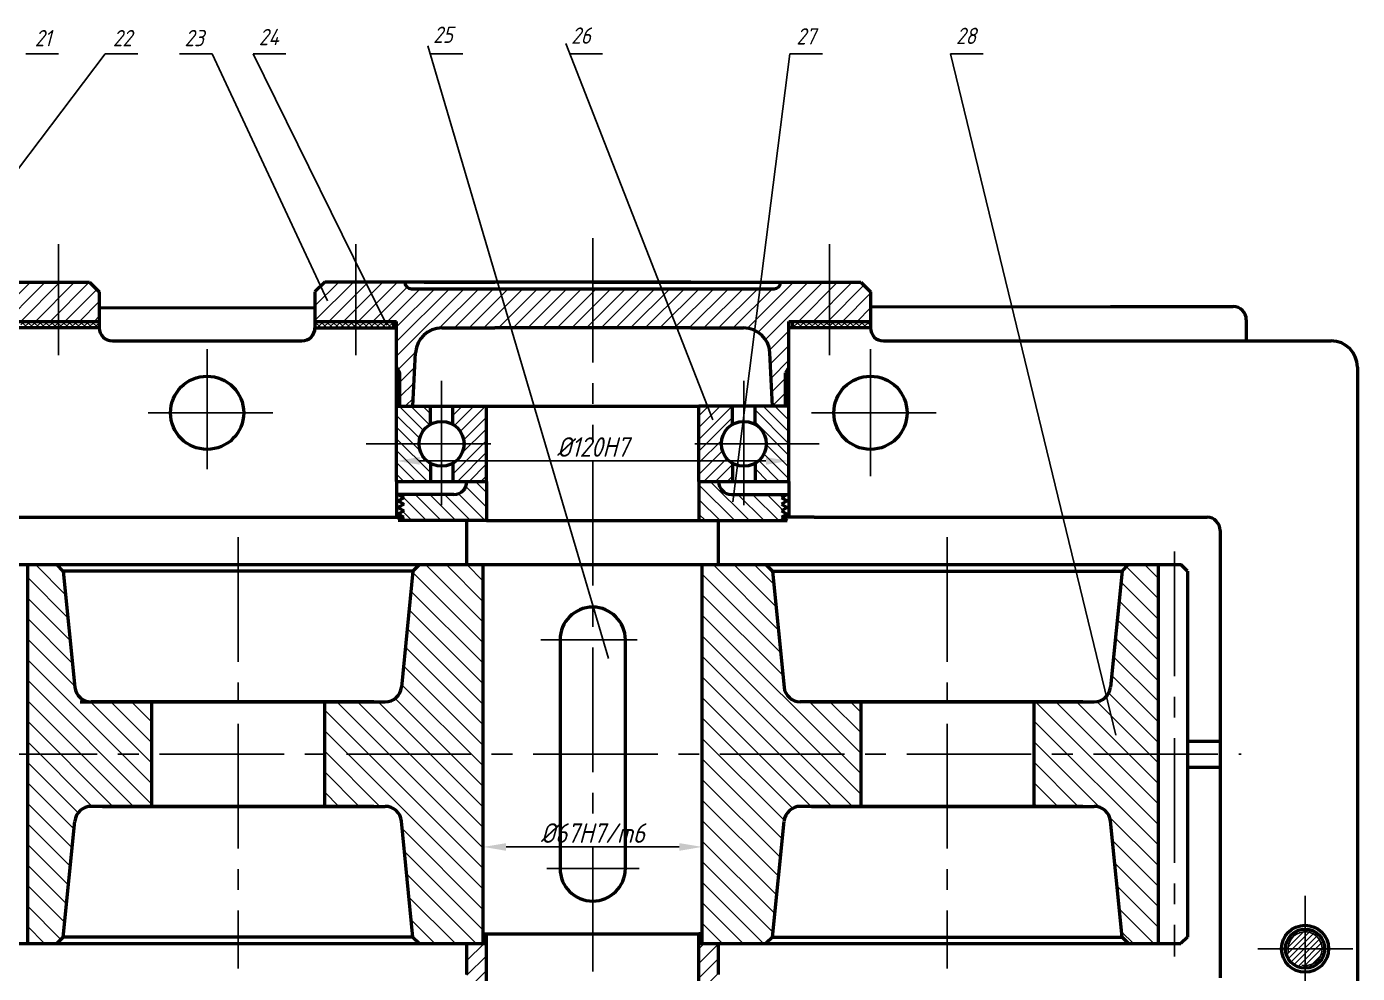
# Model space of a CAD drawing. Header units: millimetres. Extents: x 193 to 2720, y 325 to 2799.
# Drawn here: x 2090.3 to 2293.9, y 604.4 to 749.3 of the extents above; entities that cross this region are included whole.
import ezdxf

# ---------------------------------------------------------------- set-up
doc = ezdxf.new("R2010")
doc.units = ezdxf.units.MM
doc.linetypes.add('CENTER2', pattern=[28.575, 19.05, -3.175, 3.175, -3.175])
for name, color, linetype in [('标注', 191, 'Continuous'), ('点划线', 151, 'CENTER2'), ('细实线', 7, 'Continuous')]:
    doc.layers.add(name, color=color, linetype=linetype)
doc.layers.add('粗实线', color=7, linetype='Continuous', lineweight=50)
doc.styles.get("Standard").update_dxf_attribs({"font": 'gbeitc.shx', "bigfont": 'gbcbig.shx'})
doc.dimstyles.new('副本 ISO-25_处理缩放', dxfattribs={"dimtxt": 3, "dimasz": 3.5, "dimexe": 1.25, "dimexo": 0.625, "dimtad": 1, "dimtoh": 1, "dimlfac": 2, "dimtxsty": 'Standard', "dimcen": 2.5, "dimadec": 0, "dimazin": 0, "dimtfac": 1, "dimtmove": 0, "dimatfit": 3, "dimfxl": 1, "dimarcsym": 0})
pattern_1 = [(45, (1850.3625, 323.762), (-1.122532, 1.122532), [])]
pattern_2 = [(45, (1850.3625, 290.43274), (-0.4490128, 0.4490128), []), (135, (1850.3625, 290.43274), (-0.4490128, -0.4490128), [])]
pattern_3 = [(45, (1850.3625, 260.745), (-0.8980256, 0.8980256), [])]
pattern_4 = [(135, (1850.3625, 260.745), (-0.8980256, -0.8980256), [])]

# ---------------------------------------------------------------- blocks, each defined once
blk = doc.blocks.new('*D39')
at = {"layer": 'Defpoints', "color": 0, "transparency": 16777216}
for p in [(2146.9, 682.85), (2206.9, 682.85), (2206.9, 682.85)]:
    blk.add_point(p, dxfattribs=at)
at = {"layer": '标注', "color": 0, "lineweight": -2, "transparency": 16777216}
for p, q in [((2146.9, 683.48), (2146.9, 684.1)), ((2150.4, 682.85), (2203.4, 682.85)), ((2206.9, 683.48), (2206.9, 684.1))]:
    blk.add_line(p, q, dxfattribs=at)
at = {"layer": '标注', "color": 0, "transparency": 16777216}
for points in [[(2150.4, 683.44), (2150.4, 682.27), (2146.9, 682.85)], [(2203.4, 683.44), (2203.4, 682.27), (2206.9, 682.85)]]:
    blk.add_solid(points, dxfattribs=at)
at = {"layer": '标注', "color": 0, "transparency": 16777216, "insert": (2176.9, 684.98), "char_height": 3, "attachment_point": 5}
blk.add_mtext('%%C120H7', dxfattribs=at)
blk = doc.blocks.new('*D40')
at = {"layer": 'Defpoints', "color": 0, "transparency": 16777216}
for p in [(2160.15, 623.76), (2193.65, 623.76), (2193.65, 623.76)]:
    blk.add_point(p, dxfattribs=at)
at = {"layer": '标注', "color": 0, "lineweight": -2, "transparency": 16777216}
for p, q in [((2160.15, 624.38), (2160.15, 625.01)), ((2163.65, 623.76), (2190.15, 623.76)), ((2193.65, 624.38), (2193.65, 625.01))]:
    blk.add_line(p, q, dxfattribs=at)
at = {"layer": '标注', "color": 0, "transparency": 16777216}
for points in [[(2163.65, 624.34), (2163.65, 623.17), (2160.15, 623.76)], [(2190.15, 624.34), (2190.15, 623.17), (2193.65, 623.76)]]:
    blk.add_solid(points, dxfattribs=at)
at = {"layer": '标注', "color": 0, "transparency": 16777216, "insert": (2176.9, 625.88), "char_height": 3, "attachment_point": 5}
blk.add_mtext('%%C67H7/m6', dxfattribs=at)
blk = doc.blocks.new('*D44')
at = {"layer": 'Defpoints', "color": 0, "transparency": 16777216}
for p in [(1965.91, 637.97), (1954.56, 503.72), (2165.2, 503.72)]:
    blk.add_point(p, dxfattribs=at)
at = {"layer": '标注', "color": 0, "lineweight": -2, "transparency": 16777216}
for p, q in [((1965.28, 637.97), (1953.31, 637.97)), ((1954.56, 634.47), (1954.56, 507.22)), ((2164.57, 503.72), (1953.31, 503.72))]:
    blk.add_line(p, q, dxfattribs=at)
at = {"layer": '标注', "color": 0, "transparency": 16777216}
for points in [[(1953.98, 634.47), (1955.15, 634.47), (1954.56, 637.97)], [(1953.98, 507.22), (1955.15, 507.22), (1954.56, 503.72)]]:
    blk.add_solid(points, dxfattribs=at)
at = {"layer": '标注', "color": 0, "transparency": 16777216, "insert": (1952.25, 570.84), "char_height": 3, "attachment_point": 5, "rotation": 90}
blk.add_mtext('268,5', dxfattribs=at)
blk = doc.blocks.new('*D68')
at = {"layer": 'Defpoints', "color": 0, "transparency": 16777216}
for p in [(1996.9, 636.21), (2272.9, 603.72), (2272.9, 491.69)]:
    blk.add_point(p, dxfattribs=at)
at = {"layer": '标注', "color": 0, "lineweight": -2, "transparency": 16777216}
for p, q in [((1996.9, 635.59), (1996.9, 490.44)), ((2272.9, 603.09), (2272.9, 490.44)), ((2000.4, 491.69), (2269.4, 491.69))]:
    blk.add_line(p, q, dxfattribs=at)
at = {"layer": '标注', "color": 0, "transparency": 16777216}
for points in [[(2000.4, 492.28), (2000.4, 491.11), (1996.9, 491.69)], [(2269.4, 492.28), (2269.4, 491.11), (2272.9, 491.69)]]:
    blk.add_solid(points, dxfattribs=at)
at = {"layer": '标注', "color": 0, "transparency": 16777216, "insert": (2134.9, 493.82), "char_height": 3, "attachment_point": 5}
blk.add_mtext('552', dxfattribs=at)

msp = doc.modelspace()

# ---------------------------------------------------------------- hatches: boundary and pattern name
at = {"layer": '细实线', "transparency": 33554687}
h = msp.add_hatch(dxfattribs=at)
h.set_pattern_fill('ANSI31', color=256, scale=0.5)
h.set_pattern_definition(pattern_1)
h.paths.add_polyline_path([(2022.6489, 707.6929), (2022.0321, 710.2199), (2017.8989, 710.2199), (2016.3989, 708.7199), (2016.3989, 704.2199), (2022.6489, 704.2199)])
h.paths.add_polyline_path([(2035.0595, 709.2199), (2031.1489, 709.2199, -0.41421356), (2030.1489, 710.2199), (2022.6489, 710.2199), (2022.6489, 707.6929), (2023.4967, 704.2199), (2028.8989, 704.2199), (2028.8989, 697.2199), (2029.3989, 696.3538), (2029.3989, 694.2199), (2031.3989, 694.2199), (2031.9387, 699.6179, -0.38531359), (2035.9189, 703.2199), (2036.5378, 703.2199)])
h.paths.add_polyline_path([(2022.6489, 707.6929), (2022.6489, 704.2199), (2023.4967, 704.2199)], flags=17)
h.paths.add_polyline_path([(2044.1489, 707.4699), (2047.8989, 707.9331), (2047.8989, 709.2199), (2043.8989, 709.2199), (2035.0595, 709.2199), (2036.5378, 703.2199), (2040.7539, 703.2199), (2043.8989, 703.2199), (2047.8989, 703.2199), (2047.8989, 704.5065), (2044.1336, 704.9699)])
h.paths.add_polyline_path([(2072.3104, 709.2199), (2069.8989, 709.2199), (2069.8989, 707.9331), (2071.931, 707.6821)], flags=17)
h.paths.add_polyline_path([(2095.1489, 710.2199), (2087.6489, 710.2199, -0.41421356), (2086.6489, 709.2199), (2073.8989, 709.2199), (2072.3104, 709.2199), (2071.931, 707.6821), (2073.6489, 707.4699), (2073.6643, 704.9699), (2069.8989, 704.5065), (2069.8989, 703.2199), (2077.0439, 703.2199), (2081.879, 703.2199, -0.38531359), (2085.8591, 699.6179), (2086.3989, 694.2199), (2088.3989, 694.2199), (2088.3989, 696.3538), (2088.8989, 697.2199), (2088.8989, 704.2199), (2095.1489, 704.2199)])
h.paths.add_polyline_path([(2101.3989, 708.7199), (2099.8989, 710.2199), (2095.1489, 710.2199), (2095.1489, 704.2199), (2101.3989, 704.2199)])
h = msp.add_hatch(dxfattribs=at)
h.set_pattern_fill('ANSI31', color=256, scale=0.5)
h.set_pattern_definition(pattern_1)
h.paths.add_polyline_path([(2137.4824, 710.2199), (2135.8989, 710.2199), (2134.3989, 708.7199), (2134.3989, 704.2199), (2139.7067, 704.2199)])
h.paths.add_polyline_path([(2140.6489, 710.2199), (2137.4824, 710.2199), (2139.7067, 704.2199), (2140.6489, 704.2199)])
h.paths.add_polyline_path([(2162.6274, 709.2199), (2161.8989, 709.2199), (2149.1489, 709.2199, -0.41421356), (2148.1489, 710.2199), (2140.6489, 710.2199), (2140.6489, 704.2199), (2146.8989, 704.2199), (2146.8989, 697.2199), (2147.3989, 696.3538), (2147.3989, 691.2199), (2149.3989, 691.2199), (2149.8089, 699.4196, -0.39965564), (2153.8039, 703.2199), (2161.8989, 703.2199), (2164.399, 703.2199)])
h.paths.add_polyline_path([(2176.8989, 709.2199), (2162.6274, 709.2199), (2164.399, 703.2199), (2176.8989, 703.2199)])
h.paths.add_polyline_path([(2187.4262, 709.2199), (2176.8989, 709.2199), (2176.8989, 703.2199), (2189.7671, 703.2199)])
h.paths.add_polyline_path([(2202.4759, 709.2199), (2191.8989, 709.2199), (2187.4262, 709.2199), (2189.7671, 703.2199), (2191.8989, 703.2199), (2199.9939, 703.2199, -0.1083858), (2201.6682, 702.8526)])
h.paths.add_polyline_path([(2213.1489, 710.2199), (2205.6489, 710.2199, -0.41421356), (2204.6489, 709.2199), (2202.4759, 709.2199), (2201.6682, 702.8526, -0.27917675), (2203.9889, 699.4196), (2204.3989, 691.2199), (2206.3989, 691.2199), (2206.3989, 696.3538), (2206.8989, 697.2199), (2206.8989, 704.2199), (2213.1489, 704.2199)])
h.paths.add_polyline_path([(2219.3989, 708.7199), (2217.8989, 710.2199), (2213.1489, 710.2199), (2213.1489, 704.2199), (2219.3989, 704.2199)])
h = msp.add_hatch(dxfattribs=at)
h.set_pattern_fill('ANSI37', color=256, scale=0.2)
h.set_pattern_definition(pattern_2)
h.paths.add_polyline_path([(2095.1489, 704.2199), (2101.3989, 704.2199), (2101.3989, 703.2199), (2095.1489, 703.2199)])
h.paths.add_polyline_path([(2089.3989, 704.2199), (2095.1489, 704.2199), (2095.1489, 703.2199), (2089.3989, 703.2199)])
h = msp.add_hatch(dxfattribs=at)
h.set_pattern_fill('ANSI37', color=256, scale=0.2)
h.set_pattern_definition(pattern_2)
h.paths.add_polyline_path([(2146.3989, 704.2199), (2140.6489, 704.2199), (2140.6489, 703.2199), (2146.3989, 703.2199)])
h.paths.add_polyline_path([(2140.6489, 704.2199), (2134.3989, 704.2199), (2134.3989, 703.2199), (2140.6489, 703.2199)])
h = msp.add_hatch(dxfattribs=at)
h.set_pattern_fill('ANSI37', color=256, scale=0.2)
h.set_pattern_definition(pattern_2)
h.paths.add_polyline_path([(2213.1489, 704.2199), (2207.3989, 704.2199), (2207.3989, 703.2199), (2213.1489, 703.2199)])
h.paths.add_polyline_path([(2219.3989, 704.2199), (2213.1489, 704.2199), (2213.1489, 703.2199), (2219.3989, 703.2199)])
h = msp.add_hatch(dxfattribs=at)
h.set_pattern_fill('ANSI31', color=256, scale=0.4, angle=90)
h.set_pattern_definition(pattern_4)
h.paths.add_polyline_path([(2152.0552, 691.2199), (2146.8989, 691.2199), (2146.8989, 685.4699), (2150.3364, 685.4699, -0.26794919), (2152.0552, 688.4468)])
h.paths.add_polyline_path([(2150.3364, 685.4699), (2146.8989, 685.4699), (2146.8989, 679.7199), (2152.0552, 679.7199), (2152.0552, 682.4929, -0.26794919)])
h = msp.add_hatch(dxfattribs=at)
h.set_pattern_fill('ANSI31', color=256, scale=0.4)
h.set_pattern_definition(pattern_3)
h.paths.add_polyline_path([(2160.6489, 691.2199), (2155.4927, 691.2199), (2155.4927, 688.4468, -0.26794919), (2157.2114, 685.4699), (2160.6489, 685.4699)])
h.paths.add_polyline_path([(2160.6489, 685.4699), (2157.2114, 685.4699, -0.26794919), (2155.4927, 682.4929), (2155.4927, 679.7199), (2160.6489, 679.7199)])
h = msp.add_hatch(dxfattribs=at)
h.set_pattern_fill('ANSI31', color=256, scale=0.4)
h.set_pattern_definition(pattern_3)
h.paths.add_polyline_path([(2198.3052, 688.4468), (2198.3052, 691.2199), (2193.1489, 691.2199), (2193.1489, 685.4699), (2196.5864, 685.4699, -0.26794919)])
h.paths.add_polyline_path([(2196.5864, 685.4699), (2193.1489, 685.4699), (2193.1489, 679.7199), (2198.3052, 679.7199), (2198.3052, 682.4929, -0.26794919)])
h = msp.add_hatch(dxfattribs=at)
h.set_pattern_fill('ANSI31', color=256, scale=0.4, angle=90)
h.set_pattern_definition(pattern_4)
h.paths.add_polyline_path([(2206.8989, 691.2199), (2201.7427, 691.2199), (2201.7427, 688.4468, -0.26794919), (2203.4614, 685.4699), (2206.8989, 685.4699)])
h.paths.add_polyline_path([(2206.8989, 685.4699), (2203.4614, 685.4699, -0.26794919), (2201.7427, 682.4929), (2201.7427, 679.7199), (2206.8989, 679.7199)])
h = msp.add_hatch(dxfattribs=at)
h.set_pattern_fill('ANSI31', color=256, scale=0.4, angle=90)
h.set_pattern_definition(pattern_4)
h.paths.add_polyline_path([(1983.8989, 685.1503), (1983.8989, 683.7199), (1985.3294, 683.7199, 0.41421356)])
h.paths.add_polyline_path([(1983.8989, 685.1503, 0.41421356), (1982.4685, 683.7199), (1983.8989, 683.7199)])
h.paths.add_polyline_path([(1983.8989, 683.7199), (1982.4685, 683.7199, 0.41421356), (1983.8989, 682.2894)])
h.paths.add_polyline_path([(1985.3294, 683.7199), (1983.8989, 683.7199), (1983.8989, 682.2894, 0.41421356)])
h.paths.add_polyline_path([(2248.9626, 587.1503, 0.41421356), (2247.5321, 585.7199), (2248.9626, 585.7199)])
h.paths.add_polyline_path([(2248.9626, 587.1503), (2248.9626, 585.7199), (2250.393, 585.7199, 0.41421356)])
h.paths.add_polyline_path([(2250.393, 585.7199), (2248.9626, 585.7199), (2248.9626, 584.2894, 0.41421356)])
h.paths.add_polyline_path([(2248.9626, 585.7199), (2247.5321, 585.7199, 0.41421356), (2248.9626, 584.2894)])
h = msp.add_hatch(dxfattribs=at)
h.set_pattern_fill('ANSI31', color=256, scale=0.5, angle=90)
h.set_pattern_definition([(135, (1850.3625, 323.762), (-1.122532, -1.122532), [])])
h.paths.add_polyline_path([(2155.6489, 677.7199), (2147.1489, 677.7199), (2148.015, 677.2199), (2147.1489, 676.7199), (2148.015, 676.2199), (2147.1489, 675.7199), (2148.015, 675.2199), (2147.1489, 674.7199), (2148.015, 674.2199), (2147.1489, 673.7199), (2160.6489, 673.7199), (2160.6489, 679.7199), (2157.6489, 679.7199, -0.41421356)])
h.paths.add_polyline_path([(2206.6489, 673.7199), (2205.7829, 674.2199), (2206.6489, 674.7199), (2205.7829, 675.2199), (2206.6489, 675.7199), (2205.7829, 676.2199), (2206.6489, 676.7199), (2205.7829, 677.2199), (2206.6489, 677.7199), (2198.1489, 677.7199, -0.41421356), (2196.1489, 679.7199), (2193.1489, 679.7199), (2193.1489, 673.7199)])
h = msp.add_hatch(dxfattribs=at)
h.set_pattern_fill('ANSI31', color=256, scale=0.7, angle=90)
h.set_pattern_definition([(135, (1850.3625, 260.745), (-1.571545, -1.571545), [])])
h.paths.add_polyline_path([(2109.3989, 645.9699), (2100.1614, 645.9699, -0.38531359), (2097.6738, 648.2211), (2095.8989, 665.9699), (2094.8989, 666.9699), (2090.3989, 666.9699), (2090.3989, 637.9699), (2109.3989, 637.9699)])
h.paths.add_polyline_path([(2109.3989, 637.9699), (2090.3989, 637.9699), (2090.3989, 608.9699), (2094.8989, 608.9699), (2095.8989, 609.9699), (2097.6738, 627.7186, -0.38531359), (2100.1614, 629.9699), (2100.6757, 629.9699), (2109.3989, 629.9699)])
h.paths.add_polyline_path([(2160.1489, 637.9699), (2135.8989, 637.9699), (2135.8989, 629.9699), (2143.3989, 629.9699), (2144.6222, 629.9699), (2145.1365, 629.9699, -0.38531359), (2147.6241, 627.7186), (2149.3989, 609.9699), (2150.3989, 608.9699), (2160.1489, 608.9699), (2160.1489, 610.4699)])
h.paths.add_polyline_path([(2160.1489, 666.9699), (2150.3989, 666.9699), (2149.3989, 665.9699), (2147.6241, 648.2211, -0.38531359), (2145.1365, 645.9699), (2144.6222, 645.9699), (2135.8989, 645.9699), (2135.8989, 637.9699), (2160.1489, 637.9699)])
h.paths.add_polyline_path([(2206.1738, 648.2211), (2204.3989, 665.9699), (2203.3989, 666.9699), (2193.6489, 666.9699), (2193.6489, 637.9699), (2217.8989, 637.9699), (2217.8989, 645.9699), (2210.3989, 645.9699), (2209.1757, 645.9699), (2208.6614, 645.9699, -0.38531359)])
h.paths.add_polyline_path([(2217.8989, 637.9699), (2193.6489, 637.9699), (2193.6489, 610.4699), (2193.6489, 608.9699), (2203.3989, 608.9699), (2204.3989, 609.9699), (2206.1738, 627.7186, -0.38531359), (2208.6614, 629.9699), (2209.1757, 629.9699), (2217.8989, 629.9699)])
h.paths.add_polyline_path([(2263.3989, 666.9699), (2258.8989, 666.9699), (2257.8989, 665.9699), (2256.1241, 648.2211, -0.38531359), (2253.6365, 645.9699), (2253.1222, 645.9699), (2244.3989, 645.9699), (2244.3989, 637.9699), (2263.3989, 637.9699)])
h.paths.add_polyline_path([(2263.3989, 637.9699), (2244.3989, 637.9699), (2244.3989, 629.9699), (2253.6365, 629.9699, -0.38531359), (2256.1241, 627.7186), (2257.8989, 609.9699), (2258.8989, 608.9699), (2263.3989, 608.9699)])
h = msp.add_hatch(dxfattribs=at)
h.set_pattern_fill('ANSI31', color=256, scale=0.2)
h.set_pattern_definition([(45, (1850.3625, 290.43274), (-0.4490128, 0.4490128), [])])
h.paths.add_polyline_path([(2285.8989, 611.1779, 0.41421356), (2282.8989, 608.1779), (2283.3049, 608.1779, -0.41421356), (2285.8989, 610.7719)])
h.paths.add_polyline_path([(2285.8989, 610.7719, 0.41421356), (2283.3049, 608.1779), (2285.8989, 608.1779)], flags=17)
h.paths.add_polyline_path([(2285.8989, 610.7719), (2285.8989, 608.1779), (2288.4929, 608.1779, 0.41421356)], flags=17)
h.paths.add_polyline_path([(2285.8989, 611.1779), (2285.8989, 610.7719, -0.41421356), (2288.4929, 608.1779), (2288.8989, 608.1779, 0.41421356)])
h.paths.add_polyline_path([(2288.8989, 608.1779), (2288.4929, 608.1779, -0.41421356), (2285.8989, 605.5839), (2285.8989, 605.1779, 0.41421356)])
h.paths.add_polyline_path([(2288.4929, 608.1779), (2285.8989, 608.1779), (2285.8989, 605.5839, 0.41421356)], flags=17)
h.paths.add_polyline_path([(2285.8989, 608.1779), (2283.3049, 608.1779), (2282.8989, 608.1779, 0.41421356), (2285.8989, 605.1779), (2285.8989, 605.5839)])
h = msp.add_hatch(dxfattribs=at)
h.set_pattern_fill('ANSI31', color=256, scale=0.5)
h.set_pattern_definition(pattern_1)
h.paths.add_polyline_path([(2157.6489, 596.2199), (2160.6489, 596.2199), (2160.6489, 608.9699), (2160.1489, 608.9699), (2157.6489, 608.9699), (2157.6489, 604.2199, -0.41421356), (2155.6489, 602.2199), (2147.1489, 602.2199), (2148.015, 601.7199), (2147.1489, 601.2199), (2148.015, 600.7199), (2147.1489, 600.2199), (2148.015, 599.7199), (2147.1489, 599.2199), (2148.015, 598.7199), (2147.1489, 598.2199), (2155.6489, 598.2199, -0.41421356)])
h.paths.add_polyline_path([(2193.1489, 596.2199), (2196.1489, 596.2199, -0.41421356), (2198.1489, 598.2199), (2206.6489, 598.2199), (2205.7829, 598.7199), (2206.6489, 599.2199), (2205.7829, 599.7199), (2206.6489, 600.2199), (2205.7829, 600.7199), (2206.6489, 601.2199), (2205.7829, 601.7199), (2206.6489, 602.2199), (2198.1489, 602.2199, -0.41421356), (2196.1489, 604.2199), (2196.1489, 608.9699), (2193.1489, 608.9699)])

# ---------------------------------------------------------------- linework, layer by layer
at = {"layer": '标注'}
for p, q in [((2179.3371, 652.6285), (2151.6571, 746.3734)), ((2195.2553, 689.1531), (2172.7781, 746.7643)), ((2072.6339, 705.9451), (2102.3074, 745.1833)), ((2090.1662, 745.1833), (2095.1662, 745.1833)), ((2102.3074, 745.1833), (2107.3074, 745.1833)), ((2113.673, 745.1833), (2118.673, 745.1833)), ((2118.673, 745.1833), (2136.3073, 707.3693)), ((2124.946, 745.1833), (2129.946, 745.1833)), ((2124.946, 745.1833), (2145.409, 703.6507)), ((2152.0085, 745.1833), (2157.0085, 745.1833)), ((2173.3949, 745.1833), (2178.3949, 745.1833)), ((2198.3335, 676.5657), (2207.0381, 745.1833)), ((2207.0381, 745.1833), (2212.0381, 745.1833)), ((2256.9215, 640.8712), (2231.6602, 745.1833)), ((2231.6602, 745.1833), (2236.6602, 745.1833))]:
    msp.add_line(p, q, dxfattribs=at)
at = {"layer": '点划线'}
for p, q in [((2176.8989, 716.9763), (2176.8989, 686.0192)), ((2095.1489, 716.0113), (2095.1489, 699.0229)), ((2140.6489, 716.0113), (2140.6489, 699.0229)), ((2213.1489, 716.0113), (2213.1489, 699.0229)), ((2117.8989, 699.9608), (2117.8989, 681.5864)), ((2219.3989, 699.9608), (2219.3989, 681.5864)), ((2219.3989, 699.1614), (2219.3989, 680.5373)), ((2153.7739, 695.1213), (2153.7739, 675.3157)), ((2200.0239, 695.1213), (2200.0239, 675.3157)), ((2127.9438, 690.2199), (2106.686, 690.2199)), ((2229.4438, 690.2199), (2208.186, 690.2199)), ((2142.2378, 685.4699), (2162.6547, 685.4699)), ((2211.5601, 685.4699), (2191.1431, 685.4699)), ((2176.8989, 682.8521), (2176.8989, 627.4184)), ((2122.6489, 671.1678), (2122.6489, 605.1333)), ((2231.1489, 671.1678), (2231.1489, 605.1333)), ((2265.8989, 668.9699), (2265.8989, 606.9699)), ((2183.6856, 655.4699), (2168.9534, 655.4699)), ((2217.8989, 629.9699), (2217.8989, 645.9699)), ((2053.4619, 637.9699), (2110.6384, 637.9699)), ((2110.6384, 637.9699), (2276.1071, 637.9699)), ((2176.8989, 623.7554), (2176.8989, 595.4984)), ((2183.9968, 620.4699), (2169.8691, 620.4699)), ((2285.8989, 616.2559), (2285.8989, 599.2646)), ((2278.6696, 608.1779), (2293.1889, 608.1779))]:
    msp.add_line(p, q, dxfattribs=at)
at = {"layer": '粗实线'}
for p, q in [((2069.3989, 710.2199), (2099.8989, 710.2199)), ((2073.8989, 710.2199), (2099.8989, 710.2199)), ((2099.8989, 710.2199), (2101.3989, 708.7199)), ((2101.3989, 708.7199), (2101.3989, 704.2199)), ((2135.8989, 710.2199), (2134.3989, 708.7199)), ((2134.3989, 708.7199), (2134.3989, 704.2199)), ((2176.8989, 710.2199), (2135.8989, 710.2199)), ((2149.1489, 709.2199), (2161.8989, 709.2199)), ((2151.1269, 710.2199), (2161.8989, 710.2199)), ((2191.8989, 710.2199), (2161.8989, 710.2199)), ((2161.8989, 709.2199), (2191.8989, 709.2199)), ((2176.8989, 710.2199), (2217.8989, 710.2199)), ((2191.8989, 710.2199), (2217.8989, 710.2199)), ((2191.8989, 709.2199), (2204.6489, 709.2199)), ((2217.8989, 710.2199), (2219.3989, 708.7199)), ((2219.3989, 708.7199), (2219.3989, 704.2199)), ((2101.3989, 706.3085), (2134.3989, 706.3429)), ((2219.3989, 706.4316), (2256.1239, 706.4699)), ((2256.1239, 706.4699), (2274.8989, 706.4699)), ((2088.8989, 704.2199), (2101.3989, 704.2199)), ((2101.3989, 703.2199), (2088.8989, 703.2199)), ((2101.3989, 704.2199), (2101.3989, 703.2199)), ((2101.3989, 703.2199), (2101.3989, 703.2199)), ((2134.3989, 704.2199), (2146.8989, 704.2199)), ((2134.3989, 704.2199), (2134.3989, 703.2199)), ((2134.3989, 703.2199), (2146.8989, 703.2199)), ((2134.3989, 703.2199), (2134.3989, 703.2199)), ((2146.3989, 704.2199), (2146.3989, 703.2199)), ((2146.8989, 691.2199), (2146.8989, 704.2199)), ((2153.8039, 703.2199), (2161.8989, 703.2199)), ((2191.8989, 703.2199), (2161.8989, 703.2199)), ((2191.8989, 703.2199), (2199.9939, 703.2199)), ((2206.8989, 704.2199), (2219.3989, 704.2199)), ((2206.8989, 691.2199), (2206.8989, 704.2199)), ((2219.3989, 703.2199), (2206.8989, 703.2199)), ((2207.3989, 704.2199), (2207.3989, 703.2199)), ((2219.3989, 704.2199), (2219.3989, 703.2199)), ((2219.3989, 703.2199), (2219.3989, 703.2199)), ((2276.8989, 704.4699), (2276.8989, 701.2199)), ((2103.3989, 701.2199), (2132.3989, 701.2199)), ((2221.3989, 701.2199), (2289.8989, 701.2199)), ((2149.3989, 691.2199), (2149.8089, 699.4196)), ((2204.3989, 691.2199), (2203.9889, 699.4196)), ((2146.8989, 697.2199), (2147.3989, 696.3538)), ((2206.8989, 697.2199), (2206.3989, 696.3538)), ((2293.8989, 697.2199), (2293.8989, 578.7199)), ((2147.3989, 691.2199), (2147.3989, 696.3538)), ((2206.3989, 691.2199), (2206.3989, 696.3538)), ((2146.8989, 679.7199), (2146.8989, 691.2199)), ((2146.8989, 691.2199), (2160.6489, 691.2199)), ((2152.0552, 688.4468), (2152.0552, 691.2199)), ((2155.4927, 688.4468), (2155.4927, 691.2199)), ((2160.6489, 679.7199), (2160.6489, 691.2199)), ((2160.6489, 691.2199), (2193.1489, 691.2199)), ((2193.1489, 679.7199), (2193.1489, 691.2199)), ((2206.8989, 691.2199), (2193.1489, 691.2199)), ((2198.3052, 688.4468), (2198.3052, 691.2199)), ((2201.7427, 688.4468), (2201.7427, 691.2199)), ((2206.8989, 679.7199), (2206.8989, 691.2199)), ((2152.0552, 682.4929), (2152.0552, 679.7199)), ((2155.4927, 682.4929), (2155.4927, 679.7199)), ((2198.3052, 682.4929), (2198.3052, 679.7199)), ((2201.7427, 682.4929), (2201.7427, 679.7199)), ((2146.8989, 679.7199), (2160.6489, 679.7199)), ((2146.8989, 679.7199), (2146.8989, 674.2199)), ((2157.6489, 679.7199), (2157.6489, 679.7199)), ((2160.6489, 679.7199), (2160.6489, 673.7199)), ((2193.1489, 679.7199), (2206.8989, 679.7199)), ((2193.1489, 679.7199), (2193.1489, 673.7199)), ((2196.1489, 679.7199), (2196.1489, 679.7199)), ((2206.8989, 679.7199), (2206.8989, 674.2199)), ((2155.6489, 677.7199), (2147.1489, 677.7199)), ((2147.1489, 677.7199), (2148.015, 677.2199)), ((2148.015, 677.2199), (2147.1489, 676.7199)), ((2147.1489, 676.7199), (2148.015, 676.2199)), ((2148.015, 676.2199), (2147.1489, 675.7199)), ((2198.1489, 677.7199), (2206.6489, 677.7199)), ((2206.6489, 677.7199), (2205.7829, 677.2199)), ((2205.7829, 677.2199), (2206.6489, 676.7199)), ((2206.6489, 676.7199), (2205.7829, 676.2199)), ((2205.7829, 676.2199), (2206.6489, 675.7199)), ((2087.7829, 674.2199), (2143.015, 674.2199)), ((2143.015, 674.2199), (2148.015, 674.2199)), ((2147.1489, 675.7199), (2148.015, 675.2199)), ((2148.015, 675.2199), (2147.1489, 674.7199)), ((2147.1489, 674.7199), (2148.015, 674.2199)), ((2148.015, 674.2199), (2147.1489, 673.7199)), ((2206.6489, 675.7199), (2205.7829, 675.2199)), ((2205.7829, 675.2199), (2206.6489, 674.7199)), ((2206.6489, 674.7199), (2205.7829, 674.2199)), ((2205.7829, 674.2199), (2206.6489, 673.7199)), ((2210.7829, 674.2199), (2205.7829, 674.2199)), ((2210.7829, 674.2199), (2270.8989, 674.2199)), ((2210.7829, 674.2199), (2270.8989, 674.2199)), ((2160.6489, 673.7199), (2147.1489, 673.7199)), ((2157.6489, 666.9699), (2157.6489, 673.7199)), ((2160.6489, 673.7199), (2193.1489, 673.7199)), ((2193.1489, 673.7199), (2206.6489, 673.7199)), ((2196.1489, 666.9699), (2196.1489, 673.7199)), ((2272.8989, 672.2199), (2272.8989, 603.7199)), ((2087.8989, 666.9699), (2266.8989, 666.9699)), ((2090.3989, 666.9699), (2090.3989, 608.9699)), ((2095.8989, 665.9699), (2094.8989, 666.9699)), ((2095.8989, 665.9699), (2097.6738, 648.2211)), ((2095.8989, 665.9699), (2095.8989, 665.9699)), ((2149.3989, 665.9699), (2095.8989, 665.9699)), ((2149.3989, 665.9699), (2147.6241, 648.2211)), ((2149.3989, 665.9699), (2150.3989, 666.9699)), ((2149.3989, 665.9699), (2149.3989, 665.9699)), ((2160.1489, 610.4699), (2160.1489, 666.9699)), ((2193.6489, 610.4699), (2193.6489, 666.9699)), ((2204.3989, 665.9699), (2203.3989, 666.9699)), ((2204.3989, 665.9699), (2206.1738, 648.2211)), ((2204.3989, 665.9699), (2204.3989, 665.9699)), ((2204.3989, 665.9699), (2257.8989, 665.9699)), ((2257.8989, 665.9699), (2256.1241, 648.2211)), ((2257.8989, 665.9699), (2258.8989, 666.9699)), ((2257.8989, 665.9699), (2257.8989, 665.9699)), ((2263.3989, 666.9699), (2263.3989, 608.9699)), ((2267.8989, 665.9699), (2266.8989, 666.9699)), ((2267.8989, 665.9699), (2267.8989, 609.9699)), ((2171.8989, 655.4699), (2171.8989, 620.4699)), ((2181.8989, 637.9699), (2181.8989, 655.4699)), ((2098.4839, 645.9699), (2098.4839, 645.9699)), ((2098.4839, 645.9699), (2104.5534, 645.9699)), ((2143.3989, 645.9699), (2100.1614, 645.9699)), ((2100.6757, 645.9699), (2100.1614, 645.9699)), ((2143.3989, 645.9699), (2100.6757, 645.9699)), ((2143.3989, 645.9699), (2101.8989, 645.9699)), ((2101.8989, 645.9699), (2145.1365, 645.9699)), ((2101.8989, 645.9699), (2144.6222, 645.9699)), ((2109.3989, 645.9699), (2109.3989, 629.9699)), ((2135.8989, 629.9699), (2135.8989, 645.9699)), ((2144.6222, 645.9699), (2145.1365, 645.9699)), ((2251.8989, 645.9699), (2208.6614, 645.9699)), ((2209.1757, 645.9699), (2208.6614, 645.9699)), ((2251.8989, 645.9699), (2209.1757, 645.9699)), ((2210.3989, 645.9699), (2251.8989, 645.9699)), ((2210.3989, 645.9699), (2253.1222, 645.9699)), ((2210.3989, 645.9699), (2253.6365, 645.9699)), ((2217.8989, 645.9699), (2217.8989, 629.9699)), ((2244.3989, 645.9699), (2244.3989, 629.9699)), ((2253.1222, 645.9699), (2253.6365, 645.9699)), ((2267.8989, 639.9699), (2272.8989, 639.9699)), ((2181.8989, 620.4699), (2181.8989, 637.9699)), ((2267.8989, 635.9699), (2272.8989, 635.9699)), ((2143.3989, 629.9699), (2100.1614, 629.9699)), ((2100.6757, 629.9699), (2100.1614, 629.9699)), ((2143.3989, 629.9699), (2100.6757, 629.9699)), ((2101.8989, 629.9699), (2145.1365, 629.9699)), ((2101.8989, 629.9699), (2144.6222, 629.9699)), ((2144.6222, 629.9699), (2145.1365, 629.9699)), ((2251.8989, 629.9699), (2208.6614, 629.9699)), ((2209.1757, 629.9699), (2208.6614, 629.9699)), ((2251.8989, 629.9699), (2209.1757, 629.9699)), ((2210.3989, 629.9699), (2253.1222, 629.9699)), ((2210.3989, 629.9699), (2253.6365, 629.9699)), ((2253.1222, 629.9699), (2253.6365, 629.9699)), ((2095.8989, 609.9699), (2097.6738, 627.7186)), ((2149.3989, 609.9699), (2147.6241, 627.7186)), ((2204.3989, 609.9699), (2206.1738, 627.7186)), ((2257.8989, 609.9699), (2256.1241, 627.7186)), ((2087.8989, 608.9699), (2160.6489, 608.9699)), ((2095.8989, 609.9699), (2094.8989, 608.9699)), ((2095.8989, 609.9699), (2095.8989, 609.9699)), ((2149.3989, 609.9699), (2095.8989, 609.9699)), ((2149.3989, 609.9699), (2150.3989, 608.9699)), ((2157.6489, 604.2199), (2157.6489, 608.9699)), ((2160.1489, 608.9699), (2160.1489, 610.4699)), ((2160.1489, 610.4699), (2160.6489, 610.4699)), ((2160.6489, 608.9699), (2160.1489, 608.9699)), ((2160.6489, 596.2199), (2160.6489, 610.4699)), ((2160.6489, 610.4699), (2193.1489, 610.4699)), ((2193.1489, 596.2199), (2193.1489, 610.4699)), ((2193.6489, 610.4699), (2193.1489, 610.4699)), ((2193.1489, 608.9699), (2203.3989, 608.9699)), ((2193.1489, 608.9699), (2193.6489, 608.9699)), ((2193.6489, 608.9699), (2193.6489, 610.4699)), ((2196.1489, 604.2199), (2196.1489, 608.9699)), ((2204.3989, 609.9699), (2203.3989, 608.9699)), ((2203.3989, 608.9699), (2258.8989, 608.9699)), ((2204.3989, 609.9699), (2204.3989, 609.9699)), ((2204.3989, 609.9699), (2257.8989, 609.9699)), ((2257.8989, 609.9699), (2257.8989, 609.9699)), ((2257.8989, 609.9699), (2258.8989, 608.9699)), ((2258.8989, 608.9699), (2266.8989, 608.9699)), ((2267.8989, 609.9699), (2266.8989, 608.9699))]:
    msp.add_line(p, q, dxfattribs=at)
for centre, radius in [((2117.8989, 690.2199), 5.6), ((2219.3989, 690.2199), 5.6), ((2153.7739, 685.4699), 3.4375), ((2200.0239, 685.4699), 3.4375), ((2285.8989, 608.1779), 3.6), ((2285.8989, 608.1779), 3)]:
    msp.add_circle(centre, radius, dxfattribs=at)
for centre, radius, start, end in [((2149.1489, 710.2199), 1, 180, 270), ((2204.6489, 710.2199), 1, 270, 0), ((2274.8989, 704.4699), 2, 0, 90), ((2103.3989, 703.2199), 2, 180, 270), ((2132.3989, 703.2199), 2, 270, 0), ((2153.8039, 699.2199), 4, 90, 177.137595), ((2199.9939, 699.2199), 4, 2.862405, 90), ((2221.3989, 703.2199), 2, 180, 270), ((2289.8989, 697.2199), 4, 0, 90), ((2155.6489, 679.7199), 2, 270, 0), ((2198.1489, 679.7199), 2, 180, 270), ((2270.8989, 672.2199), 2, 0, 90), ((2176.8989, 655.4699), 5, 0, 180), ((2100.1614, 648.4699), 2.5, 185.710593, 270), ((2145.1365, 648.4699), 2.5, 270, 354.289407), ((2208.6614, 648.4699), 2.5, 185.710593, 270), ((2253.6365, 648.4699), 2.5, 270, 354.289407), ((2100.1614, 627.4699), 2.5, 90, 174.289407), ((2145.1365, 627.4699), 2.5, 5.710593, 90), ((2208.6614, 627.4699), 2.5, 90, 174.289407), ((2253.6365, 627.4699), 2.5, 5.710593, 90), ((2176.8989, 620.4699), 5, 180, 0)]:
    msp.add_arc(centre, radius, start, end, dxfattribs=at)
at = {"layer": '细实线'}
msp.add_arc((2285.8989, 608.1779), 2.594, 258.49523, 191.767042, dxfattribs=at)

# ---------------------------------------------------------------- texts
at = {"layer": '标注', "char_height": 2.5, "attachment_point": 1}
for s, insert in [('25', (2152.4904, 749.3391)), ('21', (2091.5267, 748.8181)), ('22', (2103.478, 748.8196)), ('23', (2114.4495, 748.8357)), ('24', (2125.8088, 748.9929)), ('26', (2173.6114, 749.2149)), ('27', (2208.0595, 749.0967)), ('28', (2232.482, 749.1673))]:
    msp.add_mtext_dynamic_manual_height_columns(s, width=4.336281, gutter_width=6.25, heights=[0], dxfattribs=dict(at, insert=insert))

# ---------------------------------------------------------------- dimensions: what is measured, and where the dimension line sits
at = {"layer": '标注'}
for base, p1, p2, text, picture, middle in [((2206.8989, 682.8521), (2146.8989, 682.8521), (2206.8989, 682.8521), '%%C<>H7', '*D39', (2176.8989, 684.9771)), ((2193.6489, 623.7554), (2160.1489, 623.7554), (2193.6489, 623.7554), '%%C<>H7/m6', '*D40', (2176.8989, 625.8804))]:
    dim = msp.add_linear_dim(base=base, p1=p1, p2=p2, angle=180, text=text, dimstyle='副本 ISO-25_处理缩放', dxfattribs=at)
    dim.commit()
    dim.dimension.update_dxf_attribs({"geometry": picture, "text_midpoint": middle})
dim = msp.add_linear_dim(base=(1954.5619, 503.7199), p1=(1965.9082, 637.9699), p2=(2165.1989, 503.7199), angle=90, dimstyle='副本 ISO-25_处理缩放', dxfattribs=at)
dim.commit()
dim.dimension.update_dxf_attribs({"geometry": '*D44', "text_midpoint": (1952.2494, 570.8449)})
dim = msp.add_linear_dim(base=(2272.8989, 491.6919), p1=(1996.8989, 636.2109), p2=(2272.8989, 603.7199), dimstyle='副本 ISO-25_处理缩放', dxfattribs=at)
dim.commit()
dim.dimension.update_dxf_attribs({"geometry": '*D68', "text_midpoint": (2134.8989, 493.8169)})

doc.saveas('drawing.dxf')
